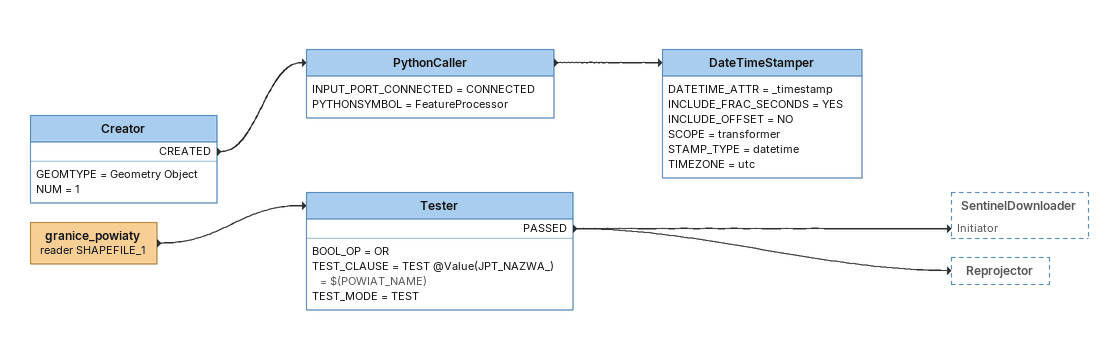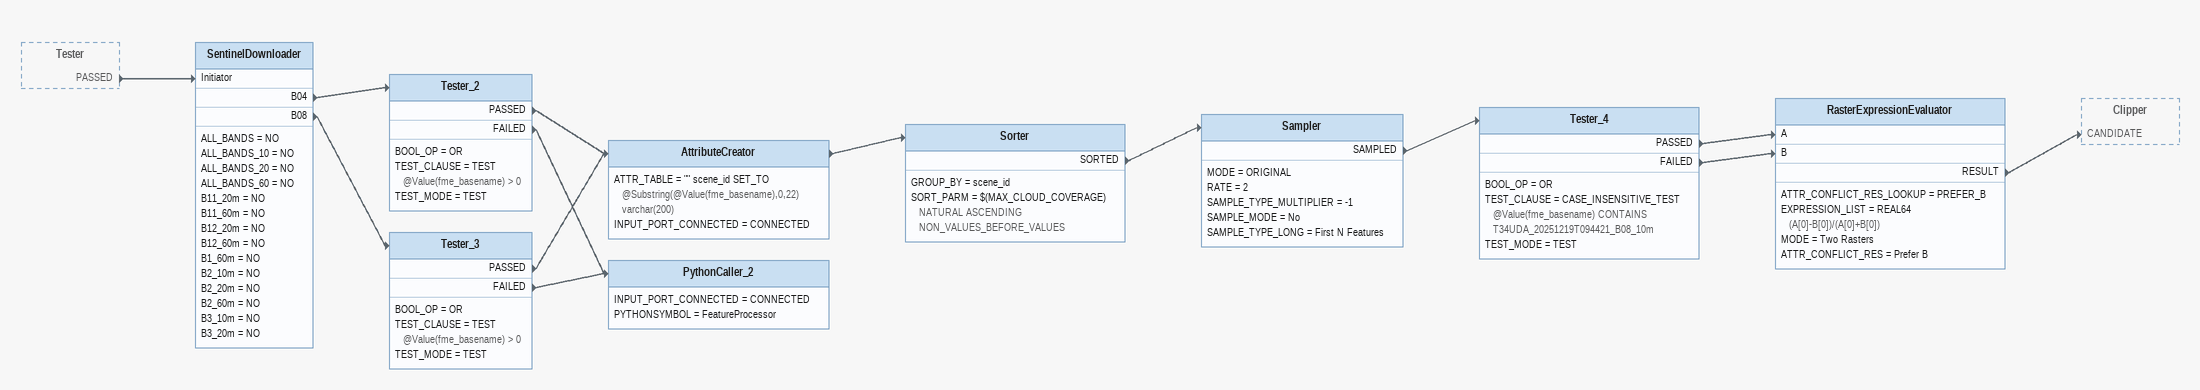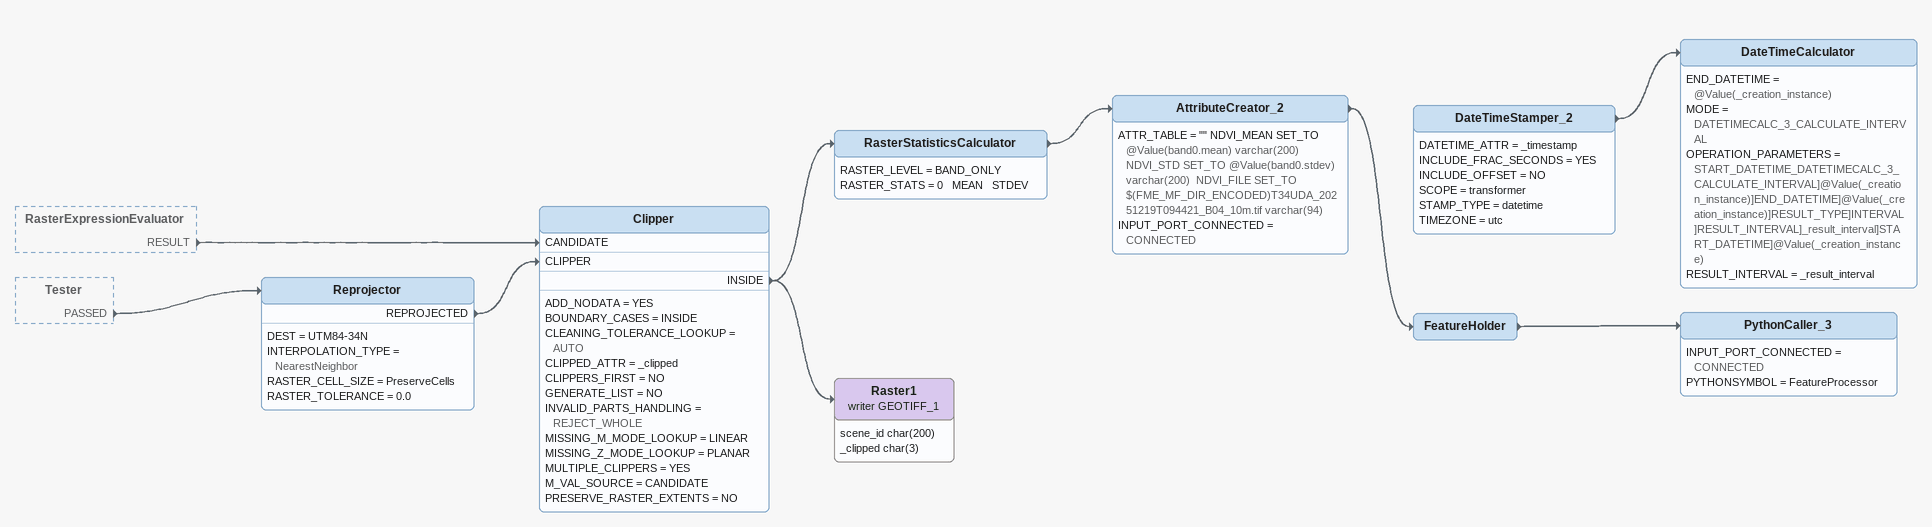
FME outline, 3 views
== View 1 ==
Creator
    GEOMTYPE = Geometry Object
    NUM = 1
    CREATED -> PythonCaller
PythonCaller
    INPUT_PORT_CONNECTED = CONNECTED
    PYTHONSYMBOL = FeatureProcessor
    -> DateTimeStamper
DateTimeStamper
    DATETIME_ATTR = _timestamp
    INCLUDE_FRAC_SECONDS = YES
    INCLUDE_OFFSET = NO
    SCOPE = transformer
    STAMP_TYPE = datetime
    TIMEZONE = utc
granice_powiaty (reader SHAPEFILE_1)
    -> Tester
Tester
    BOOL_OP = OR
    TEST_CLAUSE = TEST @Value(JPT_NAZWA_) = $(POWIAT_NAME)
    TEST_MODE = TEST
    PASSED -> SentinelDownloader [Initiator]
    PASSED -> Reprojector

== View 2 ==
Tester [outside]
    PASSED -> SentinelDownloader [Initiator]
SentinelDownloader
    ALL_BANDS = NO
    ALL_BANDS_10 = NO
    ALL_BANDS_20 = NO
    ALL_BANDS_60 = NO
    B11_20m = NO
    B11_60m = NO
    B12_20m = NO
    B12_60m = NO
    B1_60m = NO
    B2_10m = NO
    B2_20m = NO
    B2_60m = NO
    B3_10m = NO
    B3_20m = NO
    B04 -> Tester_2
    B08 -> Tester_3
Tester_2
    BOOL_OP = OR
    TEST_CLAUSE = TEST @Value(fme_basename) > 0
    TEST_MODE = TEST
    PASSED -> AttributeCreator
    FAILED -> PythonCaller_2
Tester_3
    BOOL_OP = OR
    TEST_CLAUSE = TEST @Value(fme_basename) > 0
    TEST_MODE = TEST
    PASSED -> AttributeCreator
    FAILED -> PythonCaller_2
AttributeCreator
    ATTR_TABLE = "" scene_id SET_TO @Substring(@Value(fme_basename),0,22) varchar(200)
    INPUT_PORT_CONNECTED = CONNECTED
    -> Sorter
Sorter
    GROUP_BY = scene_id
    SORT_PARM = $(MAX_CLOUD_COVERAGE) NATURAL ASCENDING NON_VALUES_BEFORE_VALUES
    SORTED -> Sampler
Sampler
    MODE = ORIGINAL
    RATE = 2
    SAMPLE_TYPE_MULTIPLIER = -1
    SAMPLE_MODE = No
    SAMPLE_TYPE_LONG = First N Features
    SAMPLED -> Tester_4
Tester_4
    BOOL_OP = OR
    TEST_CLAUSE = CASE_INSENSITIVE_TEST @Value(fme_basename) CONTAINS T34UDA_20251219T094421_B08_10m
    TEST_MODE = TEST
    PASSED -> RasterExpressionEvaluator [A]
    FAILED -> RasterExpressionEvaluator [B]
RasterExpressionEvaluator
    ATTR_CONFLICT_RES_LOOKUP = PREFER_B
    EXPRESSION_LIST = REAL64 (A[0]-B[0])/(A[0]+B[0])
    MODE = Two Rasters
    ATTR_CONFLICT_RES = Prefer B
    RESULT -> Clipper [CANDIDATE]
PythonCaller_2
    INPUT_PORT_CONNECTED = CONNECTED
    PYTHONSYMBOL = FeatureProcessor

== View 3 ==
RasterExpressionEvaluator [outside]
    RESULT -> Clipper [CANDIDATE]
Tester [outside]
    PASSED -> Reprojector
Reprojector
    DEST = UTM84-34N
    INTERPOLATION_TYPE = NearestNeighbor
    RASTER_CELL_SIZE = PreserveCells
    RASTER_TOLERANCE = 0.0
    REPROJECTED -> Clipper [CLIPPER]
Clipper
    ADD_NODATA = YES
    BOUNDARY_CASES = INSIDE
    CLEANING_TOLERANCE_LOOKUP = AUTO
    CLIPPED_ATTR = _clipped
    CLIPPERS_FIRST = NO
    GENERATE_LIST = NO
    INVALID_PARTS_HANDLING = REJECT_WHOLE
    MISSING_M_MODE_LOOKUP = LINEAR
    MISSING_Z_MODE_LOOKUP = PLANAR
    MULTIPLE_CLIPPERS = YES
    M_VAL_SOURCE = CANDIDATE
    PRESERVE_RASTER_EXTENTS = NO
    INSIDE -> RasterStatisticsCalculator
    INSIDE -> Raster1 (writer GEOTIFF_1)
RasterStatisticsCalculator
    RASTER_LEVEL = BAND_ONLY
    RASTER_STATS = 0   MEAN   STDEV
    -> AttributeCreator_2
AttributeCreator_2
    ATTR_TABLE = "" NDVI_MEAN SET_TO @Value(band0.mean) varchar(200)  NDVI_STD SET_TO @Value(band0.stdev) varchar(200)  NDVI_FILE SET_TO $(FME_MF_DIR_ENCODED)T34UDA_20251219T094421_B04_10m.tif varchar(94)
    INPUT_PORT_CONNECTED = CONNECTED
    -> FeatureHolder
FeatureHolder
    -> PythonCaller_3
PythonCaller_3
    INPUT_PORT_CONNECTED = CONNECTED
    PYTHONSYMBOL = FeatureProcessor
Raster1 (writer GEOTIFF_1)
    attributes: scene_id char(200), _clipped char(3)
DateTimeStamper_2
    DATETIME_ATTR = _timestamp
    INCLUDE_FRAC_SECONDS = YES
    INCLUDE_OFFSET = NO
    SCOPE = transformer
    STAMP_TYPE = datetime
    TIMEZONE = utc
    -> DateTimeCalculator
DateTimeCalculator
    END_DATETIME = @Value(_creation_instance)
    MODE = DATETIMECALC_3_CALCULATE_INTERVAL
    OPERATION_PARAMETERS = START_DATETIME_DATETIMECALC_3_CALCULATE_INTERVAL]@Value(_creation_instance)]END_DATETIME]@Value(_creation_instance)]RESULT_TYPE]INTERVAL]RESULT_INTERVAL]_result_interval]START_DATETIME]@Value(_creation_instance)
    RESULT_INTERVAL = _result_interval
